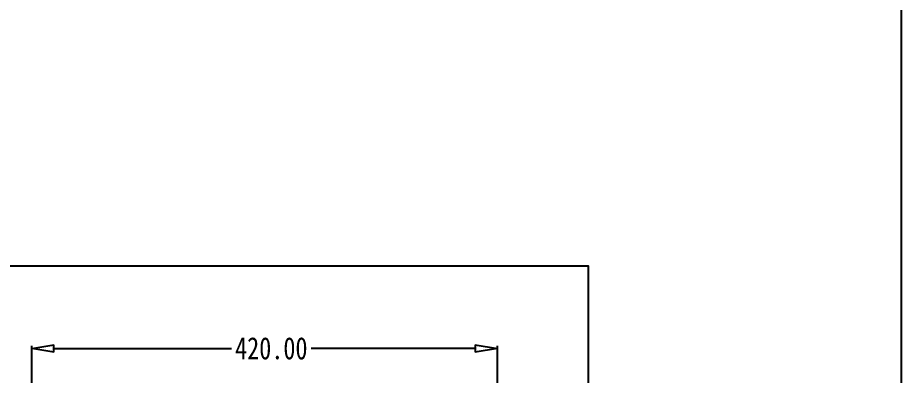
# Model space of a CAD drawing. Header units: millimetres. Extents: x 309 to 11345, y -1340 to 1318.
# Drawn here: x 10548 to 11345, y -333 to -11 of the extents above; entities that cross this region are included whole.
import ezdxf

# ---------------------------------------------------------------- set-up
doc = ezdxf.new("R2010")
doc.units = ezdxf.units.MM
doc.header["$LTSCALE"] = 16.335
doc.header["$PDMODE"] = 3
doc.header["$PDSIZE"] = 0.3125
doc.layers.get('0').update_dxf_attribs({"linetype": 'CONTINUOUS'})
doc.layers.get('Defpoints').update_dxf_attribs({"linetype": 'CONTINUOUS'})
doc.styles.get("Standard").update_dxf_attribs({"font": 'txt', "width": 0.8})
doc.dimstyles.new('STANDARD$0', dxfattribs={"dimscale": 2, "dimtxt": 3, "dimasz": 3, "dimexe": 1.25, "dimexo": 0.625, "dimgap": 0.5, "dimtad": 0, "dimdsep": 46, "dimlunit": 6, "dimtxsty": 'Standard', "dimblk": 'CLOSEDBLANK', "dimcen": 0, "dimclrt": 2, "dimazin": 2, "dimtfac": 2, "dimtmove": 1, "dimatfit": 3, "dimfxl": 0, "dimtolj": 1, "dimtzin": 0, "dimarcsym": 0})

# ---------------------------------------------------------------- blocks, each defined once
blk = doc.blocks.new('_ClosedBlank')
at = {"color": 0, "linetype": 'ByBlock', "lineweight": -2}
for p, q in [((-1, 0.167), (0, 0)), ((-1, 0.167), (-1, -0.167)), ((0, 0), (-1, -0.167))]:
    blk.add_line(p, q, dxfattribs=at)
blk = doc.blocks.new('*D579')
at = {"color": 4, "lineweight": -2}
for p, q in [((10560.46, -415.75), (10560.46, -306.52)), ((10580.46, -309.02), (10740.5, -309.02)), ((10960.46, -309.02), (10812.5, -309.02)), ((10980.46, -415.75), (10980.46, -306.52))]:
    blk.add_line(p, q, dxfattribs=at)
at = {"layer": 'Defpoints', "color": 0}
for p in [(10980.46, -309.02), (10560.46, -417), (10980.46, -417)]:
    blk.add_point(p, dxfattribs=at)
at = {"color": 4, "lineweight": -2, "xscale": 20, "yscale": 20, "zscale": 20, "rotation": 180}
blk.add_blockref('_ClosedBlank', (10560.46, -309.02), dxfattribs=at)
at = {"color": 4, "lineweight": -2, "xscale": 20, "yscale": 20, "zscale": 20}
blk.add_blockref('_ClosedBlank', (10980.46, -309.02), dxfattribs=at)
at = {"color": 6, "insert": (10776.5, -309.02), "char_height": 20, "attachment_point": 5}
blk.add_mtext('\\A1;420.00', dxfattribs=at)

msp = doc.modelspace()

# ---------------------------------------------------------------- linework, layer by layer
for points in [[(309.345, 1318.376), (11344.662, 1318.376), (11344.662, -1340.189), (309.345, -1340.189)], [(10324.963, -234.556), (11062.204, -234.556), (11062.204, -873.144), (10324.963, -873.144)]]:
    msp.add_lwpolyline(points, close=True)

# ---------------------------------------------------------------- dimensions: what is measured, and where the dimension line sits
dim = msp.add_linear_dim(base=(10980.464, -309.018), p1=(10560.464, -416.996), p2=(10980.464, -416.996), dimstyle='STANDARD$0', override={"dimtxt": 10, "dimasz": 10, "dimgap": 0, "dimzin": 0, "dimclrd": 4, "dimclre": 4, "dimclrt": 6})
dim.commit()
dim.dimension.update_dxf_attribs({"geometry": '*D579', "text_midpoint": (10776.501, -309.018), "dimtype": 160})

doc.saveas('drawing.dxf')
